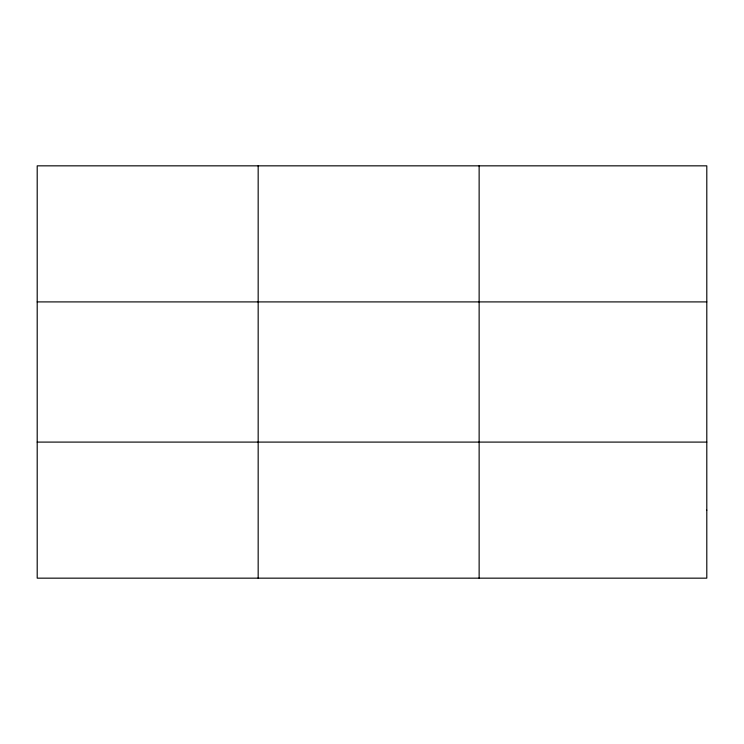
<?xml version="1.0" encoding="UTF-8"?>
<svg xmlns="http://www.w3.org/2000/svg" width="744" height="744" viewBox="0 0 744 744"><rect width="100%" height="100%" fill="white"/><g stroke="black" fill="none" stroke-linecap="round" stroke-linejoin="round"><path stroke-width="1.12" d="M258.168 165.838L258.168 578.162M479.136 165.838L479.136 578.162M37.2 301.906L706.8 301.906M37.2 442.094L706.8 442.094M706.8 510.133L706.8 578.162L37.2 578.162L37.2 165.838L706.8 165.838L706.8 510.133"/></g></svg>
